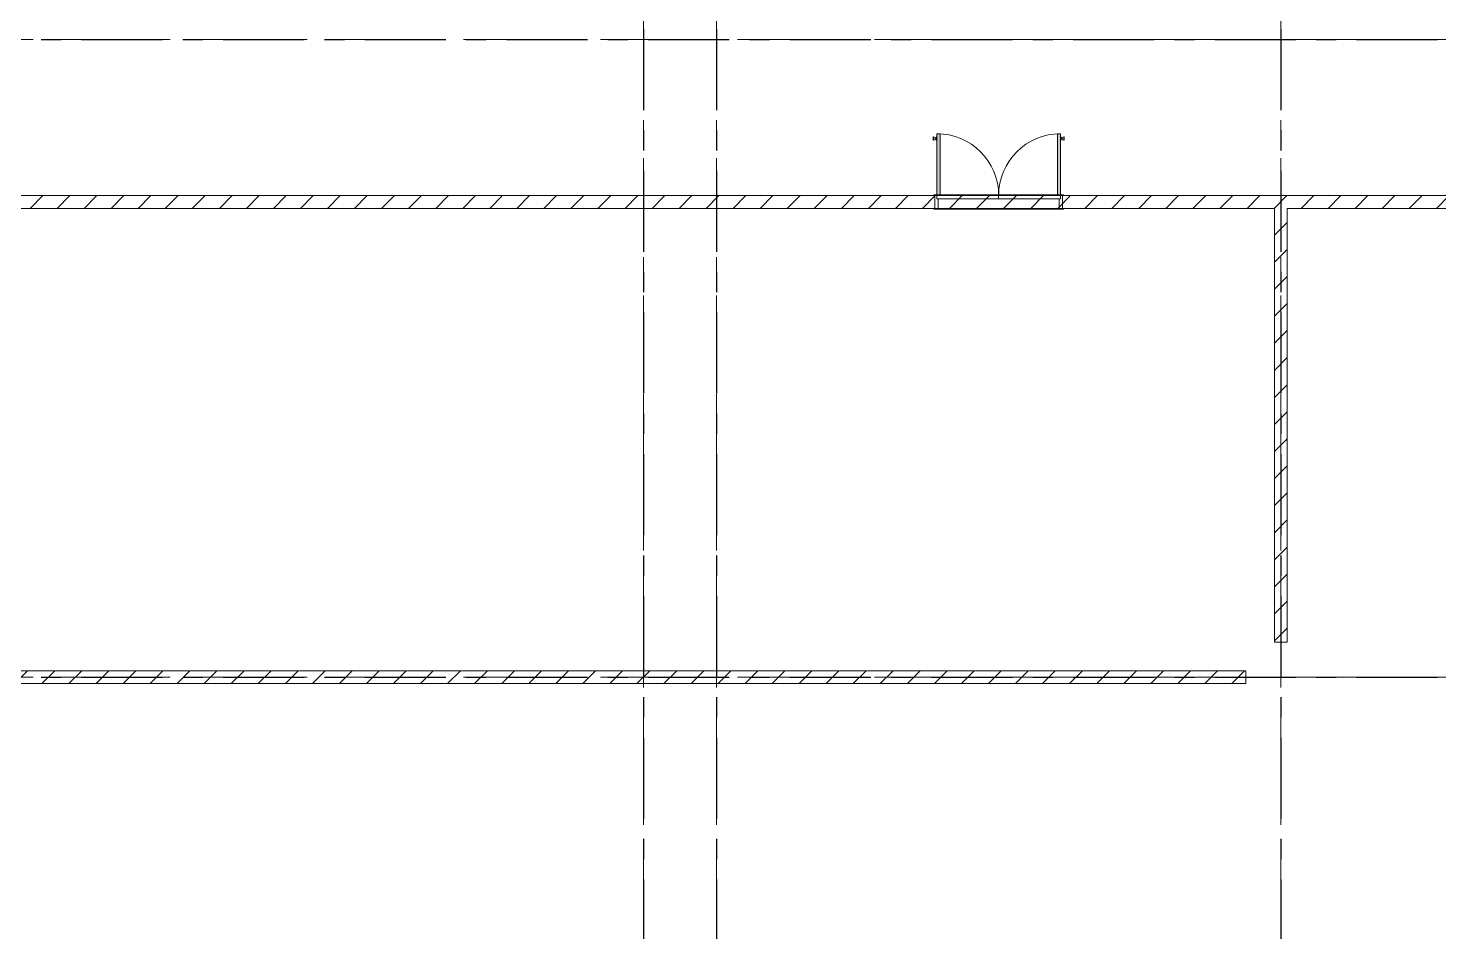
# Model space of a CAD drawing. Header units: millimetres. Extents: x -4000 to 187956, y -58990 to 162485.
# Drawn here: x 78350 to 100479, y 11457 to 25625 of the extents above; entities that cross this region are included whole.
import ezdxf

# ---------------------------------------------------------------- set-up
doc = ezdxf.new("R2010")
doc.units = ezdxf.units.MM
for name, pattern in [('Dash', [600, 300, -300]), ('Dash_2_', [635, 317.5, -317.5]), ('Grid Line', [2222.5, 1270, -317.5, 317.5, -317.5]), ('Grid Line 12_5mm', [2150, 1250, -300, 300, -300])]:
    doc.linetypes.add(name, pattern=pattern)
for name, color, linetype, lineweight in [('A-DETL-GENF', 92, 'Continuous', 9), ('A-DOOR', 31, 'Continuous', 13), ('A-DOOR-FRAM', 31, 'Continuous', 13), ('A-DOOR-HDLN', 31, 'Dash_2_', 13), ('A-WALL', 113, 'Continuous', 13), ('A-WALL-PATT', 111, 'Continuous', 13), ('S-GRID', 1, 'Continuous', 30)]:
    doc.layers.add(name, color=color, linetype=linetype, lineweight=lineweight)
pattern_1 = [(45, (0, 0), (-212.132, 212.132), [])]

# ---------------------------------------------------------------- blocks, each defined once
blk = doc.blocks.new('dcc5a - 2000x2200-338081-FFS - TANG 1')
at = {"layer": 'A-DOOR', "lineweight": 15, "transparency": 33554534}
for points in [[(-413, 154), (-413, 1125), (-463, 1125), (-463, 154)], [(1478, 154), (1478, 1125), (1428, 1125), (1428, 154)]]:
    blk.add_hatch(color=256, dxfattribs=at).paths.add_polyline_path(points)
at = {"layer": 'A-DETL-GENF', "color": 250}
for p, q in [((-516, 1075), (-518, 1070)), ((-518, 1070), (-518, 1029)), ((-518, 1029), (-518, 1070)), ((-518, 1029), (-516, 1025)), ((-513, 1075), (-516, 1075)), ((-516, 1075), (-516, 1025)), ((-516, 1025), (-516, 1075)), ((-516, 1025), (-513, 1025)), ((-488, 1068), (-513, 1075)), ((-513, 1075), (-513, 1025)), ((-513, 1025), (-513, 1075)), ((-513, 1025), (-488, 1031)), ((-488, 1068), (-488, 1031)), ((-488, 1031), (-488, 1068)), ((-469, 1060), (-488, 1060)), ((-488, 1060), (-488, 1040)), ((-488, 1040), (-488, 1060)), ((-488, 1040), (-469, 1040)), ((-463, 1080), (-469, 1080)), ((-469, 1080), (-469, 1020)), ((-469, 1020), (-469, 1080)), ((-469, 1040), (-469, 1060)), ((-469, 1060), (-469, 1040)), ((-469, 1020), (-463, 1020)), ((-463, 1080), (-463, 1020)), ((-463, 1020), (-463, 1080)), ((1478, 1080), (1478, 1020)), ((1478, 1020), (1478, 1080)), ((1478, 1080), (1484, 1080)), ((1484, 1020), (1478, 1020)), ((1484, 1080), (1484, 1020)), ((1484, 1020), (1484, 1080)), ((1484, 1040), (1484, 1060)), ((1484, 1060), (1484, 1040)), ((1484, 1060), (1503, 1060)), ((1503, 1040), (1484, 1040)), ((1503, 1068), (1528, 1075)), ((1503, 1068), (1503, 1031)), ((1503, 1031), (1503, 1068)), ((1503, 1060), (1503, 1040)), ((1503, 1040), (1503, 1060)), ((1528, 1025), (1503, 1031)), ((1528, 1075), (1531, 1075)), ((1528, 1075), (1528, 1025)), ((1528, 1025), (1528, 1075)), ((1531, 1025), (1528, 1025)), ((1531, 1075), (1533, 1070)), ((1531, 1075), (1531, 1025)), ((1531, 1025), (1531, 1075)), ((1533, 1029), (1531, 1025)), ((1533, 1070), (1533, 1029)), ((1533, 1029), (1533, 1070))]:
    blk.add_line(p, q, dxfattribs=at)
at = {"layer": 'A-DOOR', "color": 5, "lineweight": 15}
for p, q in [((-463, 1125), (-463, 154)), ((-413, 1125), (-463, 1125)), ((-463, 1125), (-463, 154)), ((-413, 1125), (-463, 1125)), ((-413, 154), (-413, 1125)), ((-413, 154), (-413, 1125)), ((1428, 1125), (1428, 154)), ((1478, 1125), (1428, 1125)), ((1428, 1125), (1478, 1125)), ((1428, 154), (1428, 1125)), ((1478, 154), (1478, 1125)), ((1478, 1125), (1478, 154)), ((-508, 154), (-508, 166)), ((-508, 166), (-463, 166)), ((-413, 166), (1428, 166)), ((1478, 166), (1522, 166)), ((1522, 166), (1522, 154)), ((-508, -58), (-508, -46)), ((1522, -58), (-508, -58)), ((1522, -46), (1522, -58))]:
    blk.add_line(p, q, dxfattribs=at)
at = {"layer": 'A-DOOR', "color": 171, "lineweight": 15}
for p, q in [((-508, 154), (-508, 166)), ((-508, 166), (-478, 166)), ((-463, 154), (-508, 154)), ((-493, 154), (-493, -46)), ((-478, 166), (-478, 154)), ((-478, 166), (-478, 154)), ((-463, 166), (-478, 166)), ((-413, 154), (-463, 154)), ((-463, 154), (-413, 154)), ((-463, 154), (-413, 154)), ((-463, 154), (1478, 154)), ((1428, 166), (-413, 166)), ((1428, 154), (-413, 154)), ((1478, 154), (1428, 154)), ((1428, 154), (1478, 154)), ((1428, 154), (1478, 154)), ((1428, 154), (1478, 154)), ((1492, 166), (1478, 166)), ((1522, 154), (1478, 154)), ((1522, 166), (1492, 166)), ((1492, 166), (1492, 154)), ((1492, 154), (1492, 166)), ((1507, -46), (1507, 154)), ((1522, 166), (1522, 154)), ((-508, -58), (-508, -46)), ((-508, -46), (1522, -46)), ((-478, -58), (-508, -58)), ((-493, -46), (1507, -46)), ((-478, -46), (-478, -58)), ((-478, -46), (-478, -58)), ((-478, -58), (1492, -58)), ((1492, -58), (1492, -46)), ((1492, -58), (1492, -46)), ((1492, -58), (1522, -58)), ((1522, -58), (1522, -46))]:
    blk.add_line(p, q, dxfattribs=at)
at = {"layer": 'A-DOOR', "color": 161, "lineweight": 15}
for p, q in [((-493, 154), (-508, 154)), ((-413, 166), (-463, 166)), ((1478, 166), (1428, 166)), ((1507, 154), (1522, 154)), ((-508, -46), (-493, -46)), ((1522, -46), (1507, -46))]:
    blk.add_line(p, q, dxfattribs=at)
at = {"layer": 'A-DOOR', "color": 151, "lineweight": 15}
for p, q in [((-478, 154), (-493, 154)), ((-478, 154), (-463, 154)), ((-463, 154), (-413, 154)), ((-413, 154), (1428, 154)), ((1428, 154), (1478, 154)), ((1478, 154), (1492, 154)), ((1492, 154), (1507, 154)), ((-493, -46), (-478, -46)), ((1492, -46), (-478, -46)), ((1507, -46), (1492, -46))]:
    blk.add_line(p, q, dxfattribs=at)
at = {"layer": 'A-DOOR', "color": 173, "lineweight": 15}
for p, q in [((-463, 166), (-413, 166)), ((1428, 166), (1478, 166))]:
    blk.add_line(p, q, dxfattribs=at)
at = {"layer": 'A-DOOR', "color": 5, "lineweight": 15}
for centre, start, end in [((-463, 154), 0, 90), ((1478, 154), 90, 180)]:
    blk.add_arc(centre, 971, start, end, dxfattribs=at)
at = {"layer": 'A-DOOR-FRAM', "color": 81, "lineweight": 15}
for p, q in [((-493, -46), (-493, 154)), ((-493, 154), (-463, 154)), ((-463, 154), (-463, 104)), ((-463, 154), (-463, 104)), ((-463, 104), (-443, 104)), ((-463, 104), (1477, 104)), ((-443, 104), (-443, -46)), ((-443, 104), (-443, -46)), ((1457, 104), (-443, 104)), ((-413, 154), (1428, 154)), ((1457, -46), (1457, 104)), ((1477, 104), (1457, 104)), ((1457, -46), (1457, 104)), ((1477, 104), (1477, 154)), ((1477, 104), (1477, 154)), ((1478, 154), (1507, 154)), ((1507, -46), (1507, 154)), ((1507, -46), (-493, -46))]:
    blk.add_line(p, q, dxfattribs=at)
at = {"layer": 'A-DOOR-FRAM', "color": 71, "lineweight": 15}
for p, q in [((-493, 154), (-463, 154)), ((-463, 154), (-413, 154)), ((-413, 154), (-463, 154)), ((1428, 154), (-413, 154)), ((1428, 154), (1478, 154)), ((1477, 154), (1428, 154)), ((1507, 154), (1478, 154)), ((-443, -46), (-493, -46)), ((-443, -46), (1457, -46)), ((1457, -46), (1507, -46))]:
    blk.add_line(p, q, dxfattribs=at)
at = {"layer": 'A-DOOR-FRAM', "color": 91, "lineweight": 15}
for p, q in [((-493, -46), (-493, 154)), ((1507, 154), (1507, -46))]:
    blk.add_line(p, q, dxfattribs=at)
at = {"layer": 'A-DOOR-HDLN', "color": 171, "linetype": 'Dash', "lineweight": 15}
for p, q in [((-463, 154), (-463, 104)), ((1478, 154), (-463, 154)), ((-463, 104), (1478, 104)), ((507, 104), (507, 154)), ((1478, 104), (1478, 154))]:
    blk.add_line(p, q, dxfattribs=at)
blk = doc.blocks.new('CMF2_NHAXUONG_A_rvt-1-FFS - TANG 1')
at = {"layer": 'A-WALL-PATT', "lineweight": 9}
h = blk.add_hatch(dxfattribs=at)
h.set_pattern_fill('FP_12', color=250, style=0, pattern_type=2)
h.set_pattern_definition(pattern_1)
h.paths.add_polyline_path([(123100, 22800), (123100, 23000), (43100, 23000), (43100, 22800), (122900, 22800)])
h = blk.add_hatch(dxfattribs=at)
h.set_pattern_fill('FP_12', color=250, style=0, pattern_type=2)
h.set_pattern_definition(pattern_1)
h.paths.add_polyline_path([(98100, 16000), (98100, 22800), (97900, 22800), (97900, 16000)])
h = blk.add_hatch(dxfattribs=at)
h.set_pattern_fill('FP_12', color=250, style=0, pattern_type=2)
h.set_pattern_definition(pattern_1)
h.paths.add_polyline_path([(68550, 15350), (97450, 15350), (97450, 15550), (68550, 15550)])
at = {"layer": 'A-WALL', "color": 50, "lineweight": 15}
for p, q in [((123100, 23000), (43100, 23000)), ((68100, 22800), (97900, 22800)), ((97900, 22800), (97900, 16000)), ((98100, 22800), (122900, 22800)), ((98100, 16000), (98100, 22800)), ((97900, 16000), (98100, 16000)), ((97450, 15550), (68550, 15550)), ((97450, 15350), (97450, 15550)), ((68550, 15350), (97450, 15350))]:
    blk.add_line(p, q, dxfattribs=at)
at = {"layer": 'A-WALL', "color": 35, "lineweight": 15}
for p, q in [((92560, 23000), (74015, 23000)), ((74015, 22800), (92560, 22800)), ((92575, 23000), (92575, 22800)), ((94575, 22800), (94575, 23000)), ((123100, 23000), (94590, 23000)), ((94590, 22800), (97900, 22800)), ((97900, 22800), (97900, 16000)), ((98100, 22800), (122900, 22800)), ((98100, 16000), (98100, 22800)), ((98100, 16000), (97900, 16000)), ((97450, 15550), (68550, 15550)), ((97450, 15550), (97450, 15350)), ((68550, 15350), (97450, 15350))]:
    blk.add_line(p, q, dxfattribs=at)
at = {"layer": 'A-WALL', "color": 53, "lineweight": 15}
for p, q in [((92575, 23000), (92560, 23000)), ((92560, 22800), (92575, 22800)), ((92575, 23000), (92575, 22800)), ((92604, 23000), (92575, 23000)), ((92575, 22800), (94575, 22800)), ((94495, 23000), (92654, 23000)), ((94575, 23000), (94545, 23000)), ((94575, 22800), (94575, 23000)), ((94590, 23000), (94575, 23000)), ((94575, 22800), (94590, 22800))]:
    blk.add_line(p, q, dxfattribs=at)
at = {"layer": 'A-WALL', "color": 71, "lineweight": 15}
for p, q in [((92654, 23000), (92604, 23000)), ((94545, 23000), (94495, 23000))]:
    blk.add_line(p, q, dxfattribs=at)
at = {"layer": 'S-GRID', "linetype": 'Grid Line 12_5mm', "lineweight": 9}
for p, q in [((88000, 161185), (88000, -16487)), ((89150, 161185), (89150, -16487)), ((98000, 161185), (98000, -16487)), ((-824, 25450), (183641, 25450)), ((-824, 15450), (183641, 15450))]:
    blk.add_line(p, q, dxfattribs=at)
at = {"layer": 'A-DOOR', "color": 250, "lineweight": 9}
blk.add_blockref('dcc5a - 2000x2200-338081-FFS - TANG 1', (93067, 22846), dxfattribs=at)

msp = doc.modelspace()

# ---------------------------------------------------------------- block references
at = {"lineweight": 5}
msp.add_blockref('CMF2_NHAXUONG_A_rvt-1-FFS - TANG 1', (0, 0), dxfattribs=at)

# ---------------------------------------------------------------- next in the draw order: linework, layer by layer
at = {"layer": 'S-GRID', "linetype": 'Grid Line'}
for p, q in [((88000, 161185), (88000, -16487)), ((89150, 161185), (89150, -16487)), ((98000, 161185), (98000, -16487)), ((-824, 25450), (183641, 25450)), ((-824, 15450), (183641, 15450))]:
    msp.add_line(p, q, dxfattribs=at)

doc.saveas('drawing.dxf')
